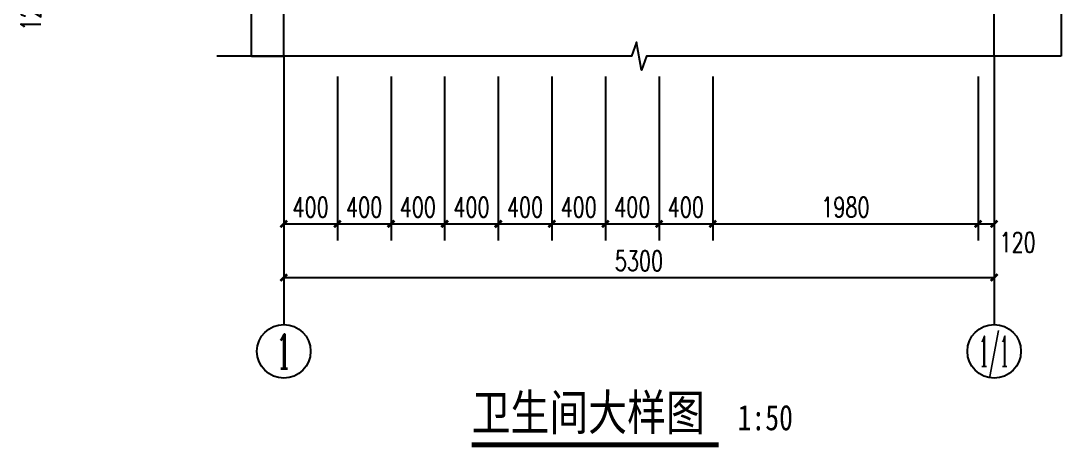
# Model space of a CAD drawing. Extents: x -16809 to 109341, y -15901 to 593582.
# Drawn here: x 64289 to 87574, y 53864 to 63400 of the extents above; entities that cross this region are included whole.
import ezdxf
from ezdxf.enums import TextEntityAlignment as Align

# ---------------------------------------------------------------- set-up
doc = ezdxf.new("R2010")
doc.units = 0
doc.header["$LTSCALE"] = 1000
doc.header["$MEASUREMENT"] = 0
doc.linetypes.add('DOTE', pattern=[2.42, 2, -0.2, 0.02, -0.2])
doc.layers.get('Defpoints').update_dxf_attribs({"color": 250})
for name, color, linetype in [('0-建筑立面', 255, 'Continuous'), ('AXIS', 171, 'Continuous'), ('AXIS_TEXT', 7, 'Continuous'), ('DIM_SYMB', 171, 'Continuous'), ('DOTE', 14, 'DOTE'), ('PUB_TEXT', 7, 'Continuous'), ('WALL-PARAPET', 6, 'Continuous')]:
    doc.layers.add(name, color=color, linetype=linetype)
doc.styles.add('_TCH_AXIS', font='COMPLEX', dxfattribs={"bigfont": 'GBCBIG'})
doc.styles.add('_TCH_DIM_T3', font='SIMPLEX', dxfattribs={"width": 0.705882, "bigfont": 'GBCBIG'})
doc.styles.add('COMPLEX', font='COMPLEX')
doc.styles.add('宋体', font='', dxfattribs={"width": 0.8})
doc.styles.get('宋体').set_extended_font_data('SimSun')
doc.dimstyles.new('_TCH_ARCH&&50', dxfattribs={"dimtxt": 148.75, "dimasz": 50, "dimexe": 125, "dimexo": 150, "dimgap": 50, "dimtad": 1, "dimdec": 0, "dimzin": 0, "dimdsep": 46, "dimtxsty": '_TCH_DIM_T3', "dimblk": 'ARCHTICK', "dimcen": 0.09, "dimclrt": 7, "dimazin": 2, "dimtfac": 1, "dimtdec": 0, "dimtix": 1, "dimtmove": 2, "dimatfit": 3, "dimfxl": 0, "dimtolj": 1, "dimtzin": 0, "dimarcsym": 0})

# ---------------------------------------------------------------- blocks, each defined once
blk = doc.blocks.new('_ArchTick')
at = {"color": 0, "linetype": 'ByBlock', "const_width": 0.4}
blk.add_lwpolyline([(-0.5, -0.5), (0.5, 0.5)], dxfattribs=at)
blk = doc.blocks.new('*D354')
at = {"layer": 'AXIS', "color": 0, "lineweight": -2}
for p, q in [((2900, 2250), (2900, 1025)), ((3300, 2250), (3300, 1025)), ((2900, 1150), (3300, 1150))]:
    blk.add_line(p, q, dxfattribs=at)
at = {"layer": 'Defpoints', "color": 0}
for p in [(2900, 2400), (3300, 2400), (3300, 1150)]:
    blk.add_point(p, dxfattribs=at)
at = {"layer": 'AXIS', "color": 0, "lineweight": -2, "xscale": 50, "yscale": 50, "zscale": 50, "rotation": 180}
blk.add_blockref('_ArchTick', (2900, 1150), dxfattribs=at)
at = {"layer": 'AXIS', "color": 0, "lineweight": -2, "xscale": 50, "yscale": 50, "zscale": 50}
blk.add_blockref('_ArchTick', (3300, 1150), dxfattribs=at)
at = {"layer": 'AXIS', "color": 7, "insert": (3100, 1274.4), "char_height": 148.75, "attachment_point": 5, "style": '_TCH_DIM_T3'}
blk.add_mtext('\\A1;400', dxfattribs=at)
blk = doc.blocks.new('*D355')
at = {"layer": 'AXIS', "color": 0, "lineweight": -2}
for p, q in [((3300, 2250), (3300, 1025)), ((3700, 2250), (3700, 1025)), ((3300, 1150), (3700, 1150))]:
    blk.add_line(p, q, dxfattribs=at)
at = {"layer": 'Defpoints', "color": 0}
for p in [(3300, 2400), (3700, 2400), (3700, 1150)]:
    blk.add_point(p, dxfattribs=at)
at = {"layer": 'AXIS', "color": 0, "lineweight": -2, "xscale": 50, "yscale": 50, "zscale": 50, "rotation": 180}
blk.add_blockref('_ArchTick', (3300, 1150), dxfattribs=at)
at = {"layer": 'AXIS', "color": 0, "lineweight": -2, "xscale": 50, "yscale": 50, "zscale": 50}
blk.add_blockref('_ArchTick', (3700, 1150), dxfattribs=at)
at = {"layer": 'AXIS', "color": 7, "insert": (3500, 1274.4), "char_height": 148.75, "attachment_point": 5, "style": '_TCH_DIM_T3'}
blk.add_mtext('\\A1;400', dxfattribs=at)
blk = doc.blocks.new('*D356')
at = {"layer": 'AXIS', "color": 0, "lineweight": -2}
for p, q in [((3700, 2250), (3700, 1025)), ((4100, 2250), (4100, 1025)), ((3700, 1150), (4100, 1150))]:
    blk.add_line(p, q, dxfattribs=at)
at = {"layer": 'Defpoints', "color": 0}
for p in [(3700, 2400), (4100, 2400), (4100, 1150)]:
    blk.add_point(p, dxfattribs=at)
at = {"layer": 'AXIS', "color": 0, "lineweight": -2, "xscale": 50, "yscale": 50, "zscale": 50, "rotation": 180}
blk.add_blockref('_ArchTick', (3700, 1150), dxfattribs=at)
at = {"layer": 'AXIS', "color": 0, "lineweight": -2, "xscale": 50, "yscale": 50, "zscale": 50}
blk.add_blockref('_ArchTick', (4100, 1150), dxfattribs=at)
at = {"layer": 'AXIS', "color": 7, "insert": (3900, 1274.4), "char_height": 148.75, "attachment_point": 5, "style": '_TCH_DIM_T3'}
blk.add_mtext('\\A1;400', dxfattribs=at)
blk = doc.blocks.new('*D357')
at = {"layer": 'AXIS', "color": 0, "lineweight": -2}
for p, q in [((4100, 2250), (4100, 1025)), ((4500, 2250), (4500, 1025)), ((4100, 1150), (4500, 1150))]:
    blk.add_line(p, q, dxfattribs=at)
at = {"layer": 'Defpoints', "color": 0}
for p in [(4100, 2400), (4500, 2400), (4500, 1150)]:
    blk.add_point(p, dxfattribs=at)
at = {"layer": 'AXIS', "color": 0, "lineweight": -2, "xscale": 50, "yscale": 50, "zscale": 50, "rotation": 180}
blk.add_blockref('_ArchTick', (4100, 1150), dxfattribs=at)
at = {"layer": 'AXIS', "color": 0, "lineweight": -2, "xscale": 50, "yscale": 50, "zscale": 50}
blk.add_blockref('_ArchTick', (4500, 1150), dxfattribs=at)
at = {"layer": 'AXIS', "color": 7, "insert": (4300, 1274.4), "char_height": 148.75, "attachment_point": 5, "style": '_TCH_DIM_T3'}
blk.add_mtext('\\A1;400', dxfattribs=at)
blk = doc.blocks.new('*D358')
at = {"layer": 'AXIS', "color": 0, "lineweight": -2}
for p, q in [((4500, 2250), (4500, 1025)), ((4900, 2250), (4900, 1025)), ((4500, 1150), (4900, 1150))]:
    blk.add_line(p, q, dxfattribs=at)
at = {"layer": 'Defpoints', "color": 0}
for p in [(4500, 2400), (4900, 2400), (4900, 1150)]:
    blk.add_point(p, dxfattribs=at)
at = {"layer": 'AXIS', "color": 0, "lineweight": -2, "xscale": 50, "yscale": 50, "zscale": 50, "rotation": 180}
blk.add_blockref('_ArchTick', (4500, 1150), dxfattribs=at)
at = {"layer": 'AXIS', "color": 0, "lineweight": -2, "xscale": 50, "yscale": 50, "zscale": 50}
blk.add_blockref('_ArchTick', (4900, 1150), dxfattribs=at)
at = {"layer": 'AXIS', "color": 7, "insert": (4700, 1274.4), "char_height": 148.75, "attachment_point": 5, "style": '_TCH_DIM_T3'}
blk.add_mtext('\\A1;400', dxfattribs=at)
blk = doc.blocks.new('*D359')
at = {"layer": 'AXIS', "color": 0, "lineweight": -2}
for p, q in [((4900, 2250), (4900, 1025)), ((5300, 2250), (5300, 1025)), ((4900, 1150), (5300, 1150))]:
    blk.add_line(p, q, dxfattribs=at)
at = {"layer": 'Defpoints', "color": 0}
for p in [(4900, 2400), (5300, 2400), (5300, 1150)]:
    blk.add_point(p, dxfattribs=at)
at = {"layer": 'AXIS', "color": 0, "lineweight": -2, "xscale": 50, "yscale": 50, "zscale": 50, "rotation": 180}
blk.add_blockref('_ArchTick', (4900, 1150), dxfattribs=at)
at = {"layer": 'AXIS', "color": 0, "lineweight": -2, "xscale": 50, "yscale": 50, "zscale": 50}
blk.add_blockref('_ArchTick', (5300, 1150), dxfattribs=at)
at = {"layer": 'AXIS', "color": 7, "insert": (5100, 1274.4), "char_height": 148.75, "attachment_point": 5, "style": '_TCH_DIM_T3'}
blk.add_mtext('\\A1;400', dxfattribs=at)
blk = doc.blocks.new('*D360')
at = {"layer": 'AXIS', "color": 0, "lineweight": -2}
for p, q in [((5300, 2250), (5300, 1025)), ((5700, 2250), (5700, 1025)), ((5300, 1150), (5700, 1150))]:
    blk.add_line(p, q, dxfattribs=at)
at = {"layer": 'Defpoints', "color": 0}
for p in [(5300, 2400), (5700, 2400), (5700, 1150)]:
    blk.add_point(p, dxfattribs=at)
at = {"layer": 'AXIS', "color": 0, "lineweight": -2, "xscale": 50, "yscale": 50, "zscale": 50, "rotation": 180}
blk.add_blockref('_ArchTick', (5300, 1150), dxfattribs=at)
at = {"layer": 'AXIS', "color": 0, "lineweight": -2, "xscale": 50, "yscale": 50, "zscale": 50}
blk.add_blockref('_ArchTick', (5700, 1150), dxfattribs=at)
at = {"layer": 'AXIS', "color": 7, "insert": (5500, 1274.4), "char_height": 148.75, "attachment_point": 5, "style": '_TCH_DIM_T3'}
blk.add_mtext('\\A1;400', dxfattribs=at)
blk = doc.blocks.new('*D361')
at = {"layer": 'AXIS', "color": 0, "lineweight": -2}
for p, q in [((5700, 2250), (5700, 1025)), ((6100, 2250), (6100, 1025)), ((5700, 1150), (6100, 1150))]:
    blk.add_line(p, q, dxfattribs=at)
at = {"layer": 'Defpoints', "color": 0}
for p in [(5700, 2400), (6100, 2400), (6100, 1150)]:
    blk.add_point(p, dxfattribs=at)
at = {"layer": 'AXIS', "color": 0, "lineweight": -2, "xscale": 50, "yscale": 50, "zscale": 50, "rotation": 180}
blk.add_blockref('_ArchTick', (5700, 1150), dxfattribs=at)
at = {"layer": 'AXIS', "color": 0, "lineweight": -2, "xscale": 50, "yscale": 50, "zscale": 50}
blk.add_blockref('_ArchTick', (6100, 1150), dxfattribs=at)
at = {"layer": 'AXIS', "color": 7, "insert": (5900, 1274.4), "char_height": 148.75, "attachment_point": 5, "style": '_TCH_DIM_T3'}
blk.add_mtext('\\A1;400', dxfattribs=at)
blk = doc.blocks.new('*D362')
at = {"layer": 'AXIS', "color": 0, "lineweight": -2}
for p, q in [((6100, 2250), (6100, 1025)), ((8080, 2250), (8080, 1025)), ((6100, 1150), (8080, 1150))]:
    blk.add_line(p, q, dxfattribs=at)
at = {"layer": 'Defpoints', "color": 0}
for p in [(6100, 2400), (8080, 2400), (8080, 1150)]:
    blk.add_point(p, dxfattribs=at)
at = {"layer": 'AXIS', "color": 0, "lineweight": -2, "xscale": 50, "yscale": 50, "zscale": 50, "rotation": 180}
blk.add_blockref('_ArchTick', (6100, 1150), dxfattribs=at)
at = {"layer": 'AXIS', "color": 0, "lineweight": -2, "xscale": 50, "yscale": 50, "zscale": 50}
blk.add_blockref('_ArchTick', (8080, 1150), dxfattribs=at)
at = {"layer": 'AXIS', "color": 7, "insert": (7090, 1274.4), "char_height": 148.75, "attachment_point": 5, "style": '_TCH_DIM_T3'}
blk.add_mtext('\\A1;1980', dxfattribs=at)
blk = doc.blocks.new('*D363')
at = {"layer": 'AXIS', "color": 0, "lineweight": -2}
for p, q in [((8080, 2250), (8080, 1025)), ((8200, 2250), (8200, 1025)), ((8080, 1150), (8200, 1150))]:
    blk.add_line(p, q, dxfattribs=at)
at = {"layer": 'Defpoints', "color": 0}
for p in [(8080, 2400), (8200, 2400), (8200, 1150)]:
    blk.add_point(p, dxfattribs=at)
at = {"layer": 'AXIS', "color": 0, "lineweight": -2, "xscale": 50, "yscale": 50, "zscale": 50, "rotation": 180}
blk.add_blockref('_ArchTick', (8080, 1150), dxfattribs=at)
at = {"layer": 'AXIS', "color": 0, "lineweight": -2, "xscale": 50, "yscale": 50, "zscale": 50}
blk.add_blockref('_ArchTick', (8200, 1150), dxfattribs=at)
at = {"layer": 'AXIS', "color": 7, "insert": (8375, 1012.5), "char_height": 148.75, "attachment_point": 5, "style": '_TCH_DIM_T3'}
blk.add_mtext('\\A1;120', dxfattribs=at)
blk = doc.blocks.new('*D365')
at = {"layer": 'AXIS', "color": 0, "lineweight": -2}
for p, q in [((2250, 3020), (1025, 3020)), ((1150, 2900), (1150, 3020)), ((2250, 2900), (1025, 2900))]:
    blk.add_line(p, q, dxfattribs=at)
at = {"layer": 'Defpoints', "color": 0}
for p in [(1150, 3020), (2400, 3020), (2400, 2900)]:
    blk.add_point(p, dxfattribs=at)
at = {"layer": 'AXIS', "color": 0, "lineweight": -2, "xscale": 50, "yscale": 50, "zscale": 50}
for p, rotation in [((1150, 3020), 90), ((1150, 2900), 270)]:
    blk.add_blockref('_ArchTick', p, dxfattribs=dict(at, rotation=rotation))
at = {"layer": 'AXIS', "color": 7, "insert": (1012.5, 2725), "char_height": 148.75, "attachment_point": 5, "rotation": 90, "style": '_TCH_DIM_T3'}
blk.add_mtext('\\A1;120', dxfattribs=at)
blk = doc.blocks.new('_AXISO')
blk.add_circle((0, 0), 0.5)
at = {"layer": 'AXIS_TEXT', "style": 'COMPLEX', "width": 1.041667}
blk.add_attdef('A', text='', height=0.56, dxfattribs=at).set_placement((-0.25, -0.28), (0.25, -0.28), align=Align.FIT)
blk = doc.blocks.new('*D379')
at = {"layer": 'AXIS', "color": 0, "lineweight": -2}
for p, q in [((2900, 2250), (2900, 625)), ((8200, 2250), (8200, 625)), ((2900, 750), (8200, 750))]:
    blk.add_line(p, q, dxfattribs=at)
at = {"layer": 'Defpoints', "color": 0}
for p in [(2900, 2400), (8200, 2400), (8200, 750)]:
    blk.add_point(p, dxfattribs=at)
at = {"layer": 'AXIS', "color": 0, "lineweight": -2, "xscale": 50, "yscale": 50, "zscale": 50, "rotation": 180}
blk.add_blockref('_ArchTick', (2900, 750), dxfattribs=at)
at = {"layer": 'AXIS', "color": 0, "lineweight": -2, "xscale": 50, "yscale": 50, "zscale": 50}
blk.add_blockref('_ArchTick', (8200, 750), dxfattribs=at)
at = {"layer": 'AXIS', "color": 7, "insert": (5550, 874.4), "char_height": 148.75, "attachment_point": 5, "style": '_TCH_DIM_T3'}
blk.add_mtext('\\A1;5300', dxfattribs=at)
blk = doc.blocks.new('A$C026953A9')
at = {"layer": 'AXIS'}
for p, q in [((2900, 2400), (2900, 400)), ((8200, 2400), (8200, 400))]:
    blk.add_line(p, q, dxfattribs=at)
at = {"layer": 'DIM_SYMB'}
for points in [[(8700, 10400), (8700, 6456.2), (8805, 6418), (8595, 6381), (8700, 6343.7), (8700, 2400)], [(8700, 2400), (5606.2, 2400), (5568, 2295), (5531, 2505), (5493.7, 2400), (2400, 2400)]]:
    blk.add_lwpolyline(points, dxfattribs=at)
at = {"layer": 'DOTE'}
for p, q in [((2900, 2400), (2900, 10400)), ((8200, 2400, -900), (8200, 10400, -900))]:
    blk.add_line(p, q, dxfattribs=at)
at = {"layer": 'WALL-PARAPET'}
for p, q in [((2660, 2400), (2660, 2900)), ((2900, 2400), (2900, 2900)), ((2660, 2400), (2900, 2400))]:
    blk.add_line(p, q, dxfattribs=at)
at = {"layer": 'AXIS'}
ref = blk.add_blockref('_AXISO', (2900, 200), dxfattribs=dict(at, xscale=400, yscale=400, zscale=400))
ref.add_attrib('A', '1', dxfattribs={"layer": 'AXIS_TEXT', "height": 257.4, "style": '_TCH_AXIS'}).set_placement((2844.9, 71.3), (2955.1, 71.3), align=Align.FIT)
ref = blk.add_blockref('_AXISO', (8200, 200), dxfattribs=dict(at, xscale=400, yscale=400, zscale=400))
ref.add_attrib('A', '1/1', dxfattribs={"layer": 'AXIS_TEXT', "height": 226.27, "style": '_TCH_AXIS', "width": 0.456522}).set_placement((8086.9, 86.9), (8313.1, 86.9), align=Align.FIT)
for base, p1, p2, angle, picture, middle in [((1150, 3020), (2400, 2900), (2400, 3020), 90, '*D365', (1012.5, 2725)), ((8200, 1150), (8080, 2400), (8200, 2400), 0, '*D363', (8375, 1012.5))]:
    dim = blk.add_linear_dim(base=base, p1=p1, p2=p2, angle=angle, dimstyle='_TCH_ARCH&&50', dxfattribs=at)
    dim.commit()
    dim.dimension.update_dxf_attribs({"geometry": picture, "text_midpoint": middle, "dimtype": 161})
for p1, p2, distance, picture, middle in [((2900, 2400), (3300, 2400), -1250, '*D354', (3100, 1274.4)), ((2900, 2400), (8200, 2400), -1650, '*D379', (5550, 874.4)), ((3300, 2400), (3700, 2400), -1250, '*D355', (3500, 1274.4)), ((3700, 2400), (4100, 2400), -1250, '*D356', (3900, 1274.4)), ((4100, 2400), (4500, 2400), -1250, '*D357', (4300, 1274.4)), ((4500, 2400), (4900, 2400), -1250, '*D358', (4700, 1274.4)), ((4900, 2400), (5300, 2400), -1250, '*D359', (5100, 1274.4)), ((5300, 2400), (5700, 2400), -1250, '*D360', (5500, 1274.4)), ((5700, 2400), (6100, 2400), -1250, '*D361', (5900, 1274.4)), ((6100, 2400), (8080, 2400), -1250, '*D362', (7090, 1274.4))]:
    dim = blk.add_aligned_dim(p1=p1, p2=p2, distance=distance, dimstyle='_TCH_ARCH&&50', dxfattribs=at)
    dim.commit()
    dim.dimension.update_dxf_attribs({"geometry": picture, "text_midpoint": middle})

msp = doc.modelspace()

# ---------------------------------------------------------------- linework, layer by layer
at = {"layer": 'DIM_SYMB', "const_width": 105}
msp.add_lwpolyline([(74377.2, 53916.5), (79910.7, 53916.5)], dxfattribs=at)

# ---------------------------------------------------------------- block references
at = {"layer": '0-建筑立面', "xscale": 3, "yscale": 3, "zscale": 3}
msp.add_blockref('A$C026953A9', (61474.3, 55408.5), dxfattribs=at)

# ---------------------------------------------------------------- texts
at = {"layer": 'PUB_TEXT', "style": '宋体', "width": 0.8}
for s, height, p in [('卫生间大样图', 797.47, (74377.2, 54241.7)), ('1:50', 569.62, (80330.7, 54241.7))]:
    msp.add_text(s, height=height, dxfattribs=at).set_placement(p)

doc.saveas('drawing.dxf')
